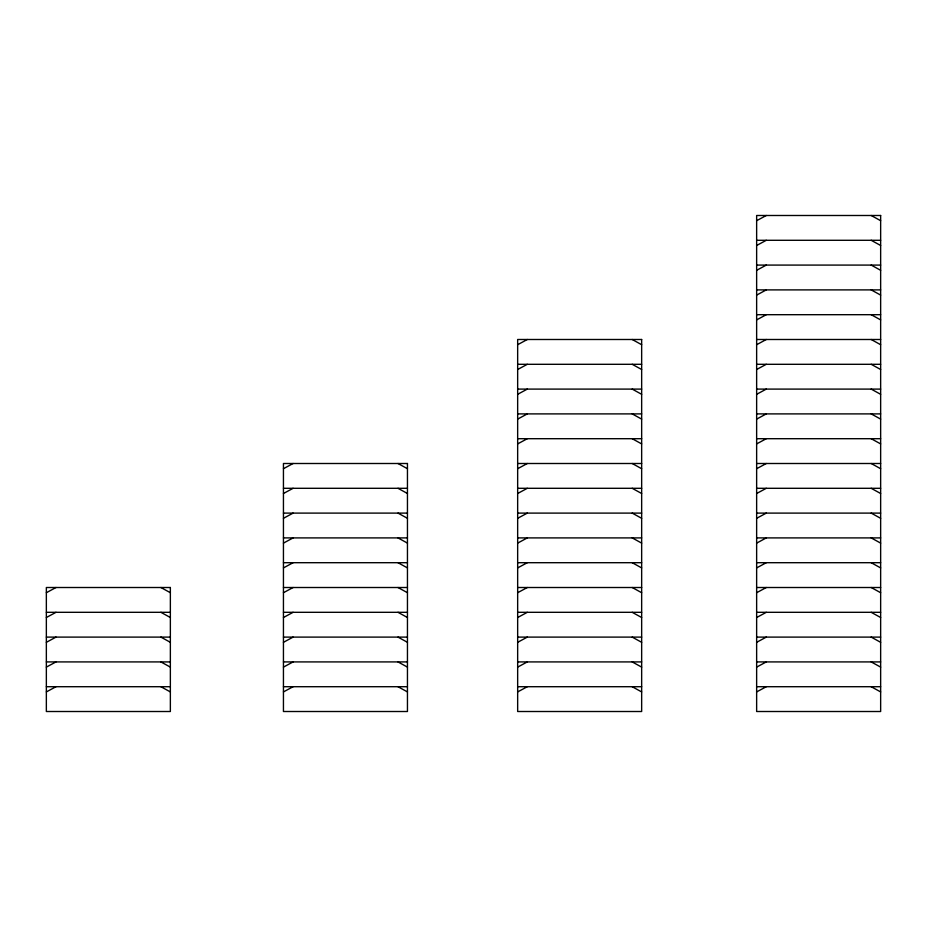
<?xml version="1.0" encoding="UTF-8"?>
<svg xmlns="http://www.w3.org/2000/svg" width="927" height="927" viewBox="0 0 927 927"><rect width="100%" height="100%" fill="white"/><g stroke="black" fill="none" stroke-linecap="round" stroke-linejoin="round"><path stroke-width="1.39" d="M46.35 592.712L56.014 587.509M283.442 468.714L293.117 463.5M517.66 344.705L527.324 339.491M756.641 220.696L766.305 215.493M46.35 617.521L56.014 612.307M283.442 493.512L293.117 488.297M517.66 369.502L527.324 364.299M756.641 245.493L766.305 240.29M46.35 642.318L56.014 637.104M283.442 518.309L293.117 513.106M517.66 394.311L527.324 389.097M756.641 270.302L766.305 265.087M46.35 667.116L56.014 661.913M283.442 543.118L293.117 537.903M517.66 419.108L527.324 413.894M756.641 295.099L766.305 289.896M46.35 691.924L56.014 686.71M283.442 567.915L293.117 562.701M517.66 443.906L527.324 438.703M756.641 319.896L766.305 314.693M283.442 592.712L293.117 587.509M517.66 468.714L527.324 463.5M756.641 344.705L766.305 339.491M283.442 617.521L293.117 612.307M517.66 493.512L527.324 488.297M756.641 369.502L766.305 364.299M283.442 642.318L293.117 637.104M517.66 518.309L527.324 513.106M756.641 394.311L766.305 389.097M283.442 667.116L293.117 661.913M517.66 543.118L527.324 537.903M756.641 419.108L766.305 413.894M283.442 691.924L293.117 686.71M517.66 567.915L527.324 562.701M756.641 443.906L766.305 438.703M517.66 592.712L527.324 587.509M756.641 468.714L766.305 463.5M517.66 617.521L527.324 612.307M756.641 493.512L766.305 488.297M517.66 642.318L527.324 637.104M756.641 518.309L766.305 513.106M517.66 667.116L527.324 661.913M756.641 543.118L766.305 537.903M517.66 691.924L527.324 686.71M756.641 567.915L766.305 562.701M756.641 592.712L766.305 587.509M756.641 617.521L766.305 612.307M756.641 642.318L766.305 637.104M756.641 667.116L766.305 661.913M756.641 691.924L766.305 686.71M756.641 240.29L880.65 240.29M756.641 265.087L880.65 265.087M756.641 289.896L880.65 289.896M756.641 314.693L880.65 314.693M756.641 339.491L880.65 339.491M517.66 364.299L641.658 364.299M756.641 364.299L880.65 364.299M517.66 389.097L641.658 389.097M756.641 389.097L880.65 389.097M517.66 413.894L641.658 413.894M756.641 413.894L880.65 413.894M517.66 438.703L641.658 438.703M756.641 438.703L880.65 438.703M517.66 463.5L641.658 463.5M756.641 463.5L880.65 463.5M283.442 488.297L407.451 488.297M517.66 488.297L641.658 488.297M756.641 488.297L880.65 488.297M283.442 513.106L407.451 513.106M517.66 513.106L641.658 513.106M756.641 513.106L880.65 513.106M283.442 537.903L407.451 537.903M517.66 537.903L641.658 537.903M756.641 537.903L880.65 537.903M283.442 562.701L407.451 562.701M517.66 562.701L641.658 562.701M756.641 562.701L880.65 562.701M283.442 587.509L407.451 587.509M517.66 587.509L641.658 587.509M756.641 587.509L880.65 587.509M46.35 612.307L170.359 612.307M283.442 612.307L407.451 612.307M517.66 612.307L641.658 612.307M756.641 612.307L880.65 612.307M46.35 637.104L170.359 637.104M283.442 637.104L407.451 637.104M517.66 637.104L641.658 637.104M756.641 637.104L880.65 637.104M46.35 661.913L170.359 661.913M283.442 661.913L407.451 661.913M517.66 661.913L641.658 661.913M756.641 661.913L880.65 661.913M46.35 686.71L170.359 686.71M283.442 686.71L407.451 686.71M517.66 686.71L641.658 686.71M756.641 686.71L880.65 686.71M871.195 215.493L880.65 220.696M871.195 240.29L880.65 245.493M871.195 265.087L880.65 270.302M871.195 289.896L880.65 295.099M871.195 314.693L880.65 319.896M871.195 339.491L880.65 344.705M871.195 364.299L880.65 369.502M871.195 389.097L880.65 394.311M871.195 413.894L880.65 419.108M871.195 438.703L880.65 443.906M871.195 463.5L880.65 468.714M632.214 339.491L641.658 344.705M871.195 488.297L880.65 493.512M632.214 364.299L641.658 369.502M871.195 513.106L880.65 518.309M632.214 389.097L641.658 394.311M871.195 537.903L880.65 543.118M632.214 413.894L641.658 419.108M871.195 562.701L880.65 567.915M632.214 438.703L641.658 443.906M871.195 587.509L880.65 592.712M632.214 463.5L641.658 468.714M871.195 612.307L880.65 617.521M632.214 488.297L641.658 493.512M871.195 637.104L880.65 642.318M632.214 513.106L641.658 518.309M871.195 661.913L880.65 667.116M632.214 537.903L641.658 543.118M871.195 686.71L880.65 691.924M632.214 562.701L641.658 567.915M632.214 587.509L641.658 592.712M397.996 463.5L407.451 468.714M632.214 612.307L641.658 617.521M397.996 488.297L407.451 493.512M632.214 637.104L641.658 642.318M397.996 513.106L407.451 518.309M632.214 661.913L641.658 667.116M397.996 537.903L407.451 543.118M632.214 686.71L641.658 691.924M397.996 562.701L407.451 567.915M397.996 587.509L407.451 592.712M397.996 612.307L407.451 617.521M397.996 637.104L407.451 642.318M397.996 661.913L407.451 667.116M397.996 686.71L407.451 691.924M160.904 587.509L170.359 592.712M160.904 612.307L170.359 617.521M160.904 637.104L170.359 642.318M160.904 661.913L170.359 667.116M160.904 686.71L170.359 691.924M880.65 215.493L756.641 215.493L756.641 711.507L880.65 711.507L880.65 215.493M641.658 339.491L517.66 339.491L517.66 711.507L641.658 711.507L641.658 339.491M407.451 463.5L283.442 463.5L283.442 711.507L407.451 711.507L407.451 463.5M170.359 587.509L46.35 587.509L46.35 711.507L170.359 711.507L170.359 587.509"/></g></svg>
